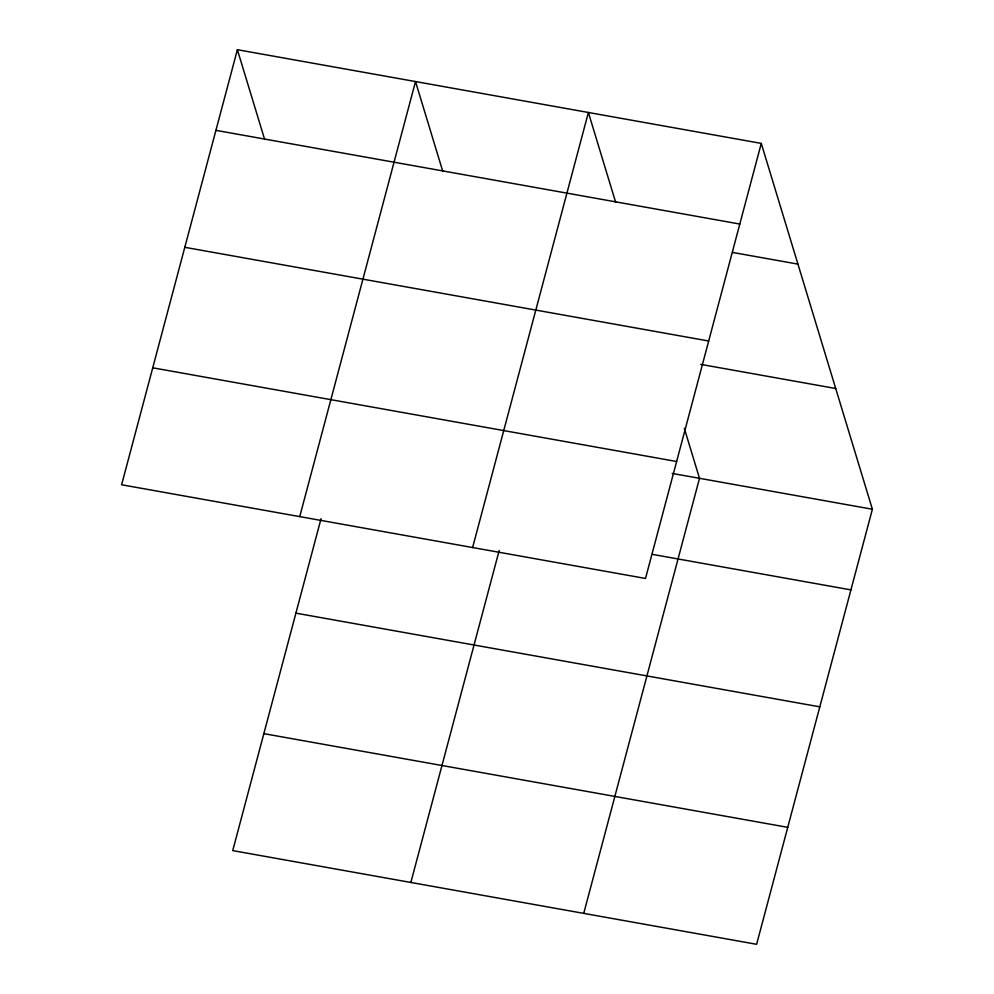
<?xml version="1.0" encoding="UTF-8"?>
<svg xmlns="http://www.w3.org/2000/svg" width="994" height="994" viewBox="0 0 994 994"><rect width="100%" height="100%" fill="white"/><g stroke="black" fill="none" stroke-linecap="round" stroke-linejoin="round"><path stroke-width="1.49" d="M237.38 49.7L121.616 484.761L645.504 578.458L761.267 143.397L237.38 49.7L264.665 139.508M299.741 516.619L415.504 81.558L442.777 171.366M321.05 518.682L232.733 850.603L756.62 944.3L872.384 509.239L761.267 143.397M472.622 547.545L588.386 112.471L615.659 202.291M410.857 882.461L499.174 550.539M583.739 913.374L699.503 478.313L684.294 428.265M215.922 130.351L739.809 224.048M732.727 252.464L797.933 264.118M184.797 247.307L708.685 341.004M700.745 364.376L835.706 388.505M152.741 367.805L676.628 461.502M672.205 473.43L872.384 509.239M652.263 554.354L850.926 589.889M295.914 613.149L819.801 706.846M263.857 733.647L787.733 827.343"/></g></svg>
